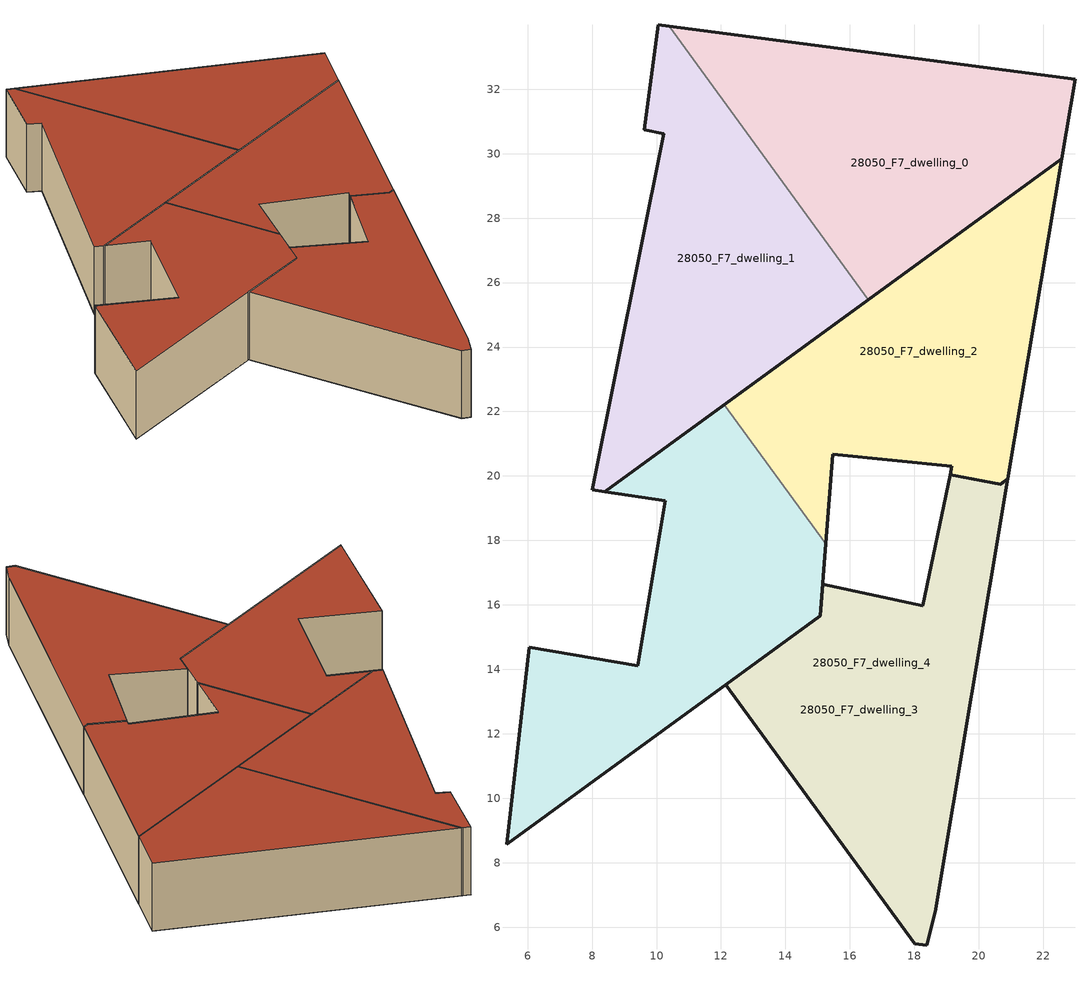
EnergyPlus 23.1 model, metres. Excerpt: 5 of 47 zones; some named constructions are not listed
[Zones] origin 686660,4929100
28050_F7_dwelling_0
 floor to 28050_F6_dwelling_0 (EU_floor_Construction): 22.57,29.84 22.98,32.3 10.4,33.95 16.57,25.47 z21
 wall outside (EU_wall_Construction): 10.4,33.95 22.98,32.3 22.57,29.84 16.57,25.47 z21:24
 wall to 28050_F7_dwelling_1 (EU_wall_Construction): 16.57,25.47 10.39,33.95 z21:24
 roof outside (EU_roof_Construction): 22.98,32.3 22.57,29.84 16.57,25.47 10.4,33.95 z24
28050_F7_dwelling_1
 floor to 28050_F6_dwelling_1 (EU_floor_Construction): 16.57,25.47 10.4,33.95 10.05,33.99 9.62,30.74 10.23,30.62 8,19.56 8.39,19.51 z21
 wall outside (EU_wall_Construction): 16.57,25.47 8.39,19.51 8.01,19.56 10.23,30.62 9.62,30.74 10.06,33.99 10.4,33.95 z21:24
 roof outside (EU_roof_Construction): 10.4,33.95 16.57,25.47 8.39,19.51 8.01,19.56 10.23,30.62 9.62,30.74 10.06,33.99 z24
28050_F7_dwelling_2
 floor to 28050_F6_dwelling_2 (EU_floor_Construction): 20.91,19.91 22.57,29.84 12.11,22.21 15.25,17.9 15.47,20.67 19.17,20.29 19.11,20.04 20.67,19.74 z21
 wall outside (EU_wall_Construction): 12.11,22.21 22.57,29.84 20.91,19.91 20.67,19.74 19.11,20.04 19.17,20.29 15.47,20.67 15.26,17.9 z21:24
 wall to 28050_F7_dwelling_3 (EU_wall_Construction): 15.26,17.9 12.11,22.21 z21:24
 roof outside (EU_roof_Construction): 22.57,29.84 20.91,19.91 20.67,19.74 19.11,20.04 19.17,20.29 15.47,20.67 15.26,17.9 12.11,22.21 z24
28050_F7_dwelling_3
 floor outside (EU_floor_Construction): 18.65,6.47 20.91,19.91 20.68,19.74 19.11,20.04 19.11,20.03 18.25,15.97 15.15,16.64 15.08,15.66 15.07,15.65 12.14,13.52 18.01,5.48 18.38,5.44 z21; 15.07,15.65 15.08,15.66 12.14,13.52 z21
 floor to 28050_F6_dwelling_3 (EU_floor_Construction): 12.14,13.52 15.08,15.66 15.25,17.9 12.11,22.21 8.39,19.51 10.27,19.23 9.42,14.11 6.05,14.68 5.34,8.57 z21
 wall outside (EU_wall_Construction): 15.26,17.9 15.08,15.66 15.07,15.65 5.34,8.57 6.06,14.68 9.42,14.11 10.28,19.23 8.39,19.51 12.11,22.21 z21:24
 roof outside (EU_roof_Construction): 15.08,15.66 15.07,15.65 12.14,13.52 z24; 12.11,22.21 15.25,17.9 15.08,15.66 12.14,13.52 5.34,8.57 6.05,14.68 9.42,14.11 10.27,19.23 8.39,19.51 z24; 20.91,19.91 18.65,6.47 18.38,5.44 18.01,5.48 12.14,13.52 15.07,15.65 15.08,15.66 15.15,16.64 18.25,15.97 19.11,20.03 19.11,20.04 20.68,19.74 z24
28050_F7_dwelling_4
 floor to 28050_F6_dwelling_4 (EU_floor_Construction): 18.65,6.47 20.91,19.91 20.68,19.74 19.11,20.04 19.11,20.03 18.25,15.97 15.15,16.64 15.08,15.66 15.07,15.65 12.14,13.52 18.01,5.48 18.38,5.44 z21; 15.07,15.65 15.08,15.66 12.14,13.52 z21; 12.14,13.52 15.08,15.66 15.25,17.9 12.11,22.21 8.39,19.51 10.27,19.23 9.42,14.11 6.05,14.68 5.34,8.57 z21
 wall outside (EU_wall_Construction): 18.26,15.97 19.11,20.03 19.11,20.04 20.68,19.74 20.91,19.91 18.65,6.47 18.38,5.44 18.01,5.48 12.14,13.52 15.08,15.66 15.16,16.64 18.26,15.97 z21:24
 roof outside (EU_roof_Construction): 15.08,15.66 15.07,15.65 12.14,13.52 z24; 12.11,22.21 15.25,17.9 15.08,15.66 12.14,13.52 5.34,8.57 6.05,14.68 9.42,14.11 10.27,19.23 8.39,19.51 z24; 20.91,19.91 18.65,6.47 18.38,5.44 18.01,5.48 12.14,13.52 15.07,15.65 15.08,15.66 15.15,16.64 18.25,15.97 19.11,20.03 19.11,20.04 20.68,19.74 z24
[SCHEDULE:FILE] Column Number=1; Rows to Skip at Top=0; Number of Hours of Data=8760; Column Separator=Comma; Interpolate to Timestep=No; Minutes per Item=60; Adjust Schedule for Daylight Savings=Yes
Name | File
EU_Step8_GainSchedule_28050_F4_dwelling_0_f000 | 28050_F4_dwelling_0_gain.csv
EU_Step8_GainSchedule_28050_F4_dwelling_1_f000 | 28050_F4_dwelling_1_gain.csv
EU_Step8_GainSchedule_28050_F4_dwelling_2_f000 | 28050_F4_dwelling_2_gain.csv
EU_Step8_GainSchedule_28050_F4_dwelling_3_f000 | 28050_F4_dwelling_3_gain.csv
EU_Step8_GainSchedule_28050_F4_dwelling_4_f000 | 28050_F4_dwelling_4_gain.csv
EU_Step8_GainSchedule_28050_F4_dwelling_5_f000 | 28050_F4_dwelling_5_gain.csv
EU_Step8_GainSchedule_28050_F5_dwelling_0_f000 | 28050_F5_dwelling_0_gain.csv
EU_Step8_GainSchedule_28050_F5_dwelling_1_f000 | 28050_F5_dwelling_1_gain.csv
EU_Step8_GainSchedule_28050_F5_dwelling_2_f000 | 28050_F5_dwelling_2_gain.csv
EU_Step8_GainSchedule_28050_F5_dwelling_3_f000 | 28050_F5_dwelling_3_gain.csv
EU_Step8_GainSchedule_28050_F5_dwelling_4_f000 | 28050_F5_dwelling_4_gain.csv
EU_Step8_GainSchedule_28050_F5_dwelling_5_f000 | 28050_F5_dwelling_5_gain.csv
EU_Step8_GainSchedule_28050_F6_dwelling_0_f000 | 28050_F6_dwelling_0_gain.csv
EU_Step8_GainSchedule_28050_F6_dwelling_1_f000 | 28050_F6_dwelling_1_gain.csv
EU_Step8_GainSchedule_28050_F6_dwelling_2_f000 | 28050_F6_dwelling_2_gain.csv
EU_Step8_GainSchedule_28050_F6_dwelling_3_f000 | 28050_F6_dwelling_3_gain.csv
EU_Step8_GainSchedule_28050_F6_dwelling_4_f000 | 28050_F6_dwelling_4_gain.csv
EU_Step8_GainSchedule_28050_F6_dwelling_5_f000 | 28050_F6_dwelling_5_gain.csv
